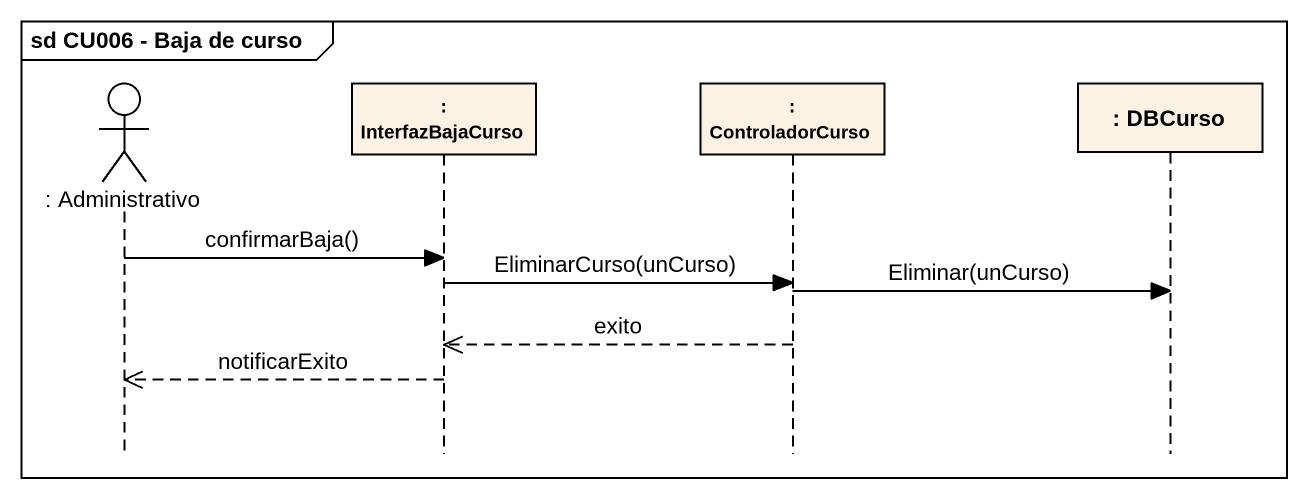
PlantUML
@startuml
mainframe sd CU006 - Baja de curso
hide footbox
actor ": Administrativo" as Administrativo
participant ": InterfazBajaCurso" as InterfazBajaCurso
participant ": ControladorCurso" as ControladorCurso
participant ": DBCurso" as DBCurso

Administrativo -> InterfazBajaCurso : confirmarBaja()
InterfazBajaCurso -> ControladorCurso : EliminarCurso(unCurso)
ControladorCurso -> DBCurso : Eliminar(unCurso)
ControladorCurso -->> InterfazBajaCurso : exito
InterfazBajaCurso -->> Administrativo : notificarExito
@enduml
